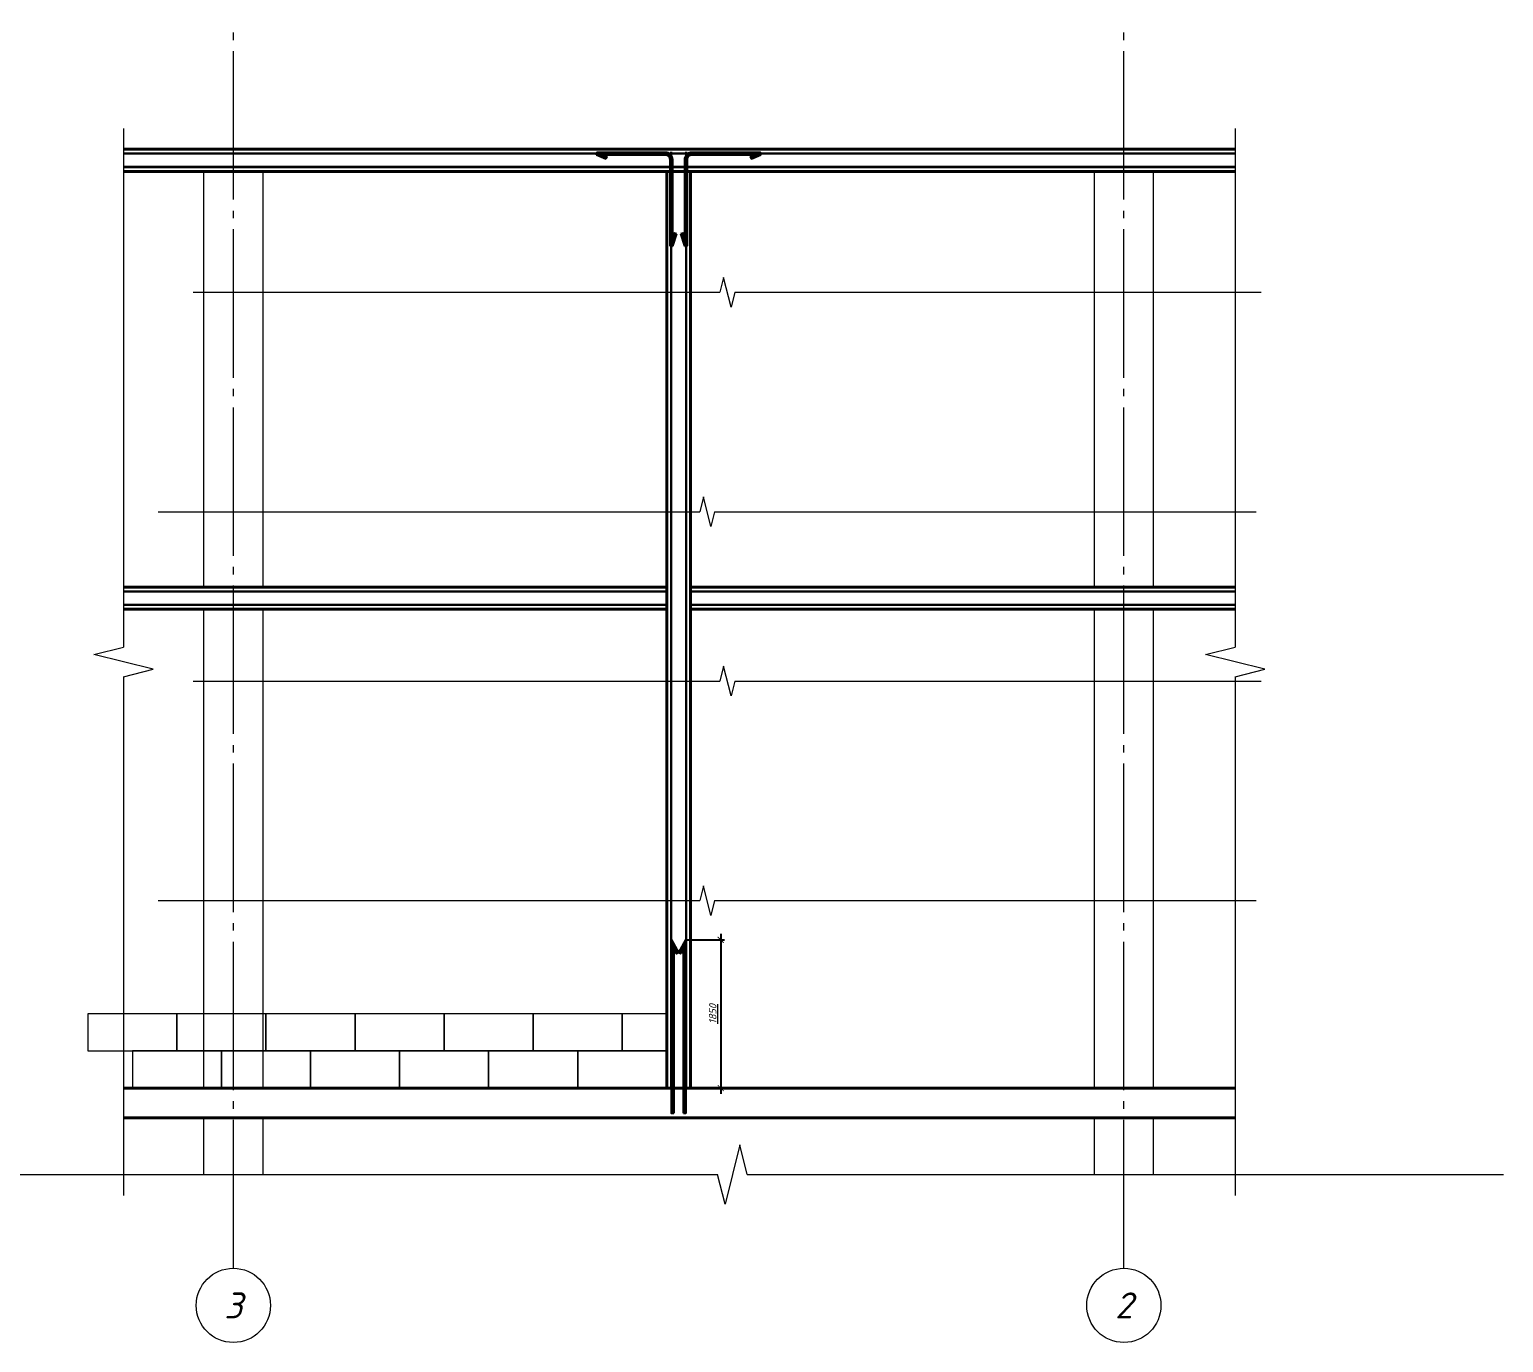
# Model space of a CAD drawing. Header units: millimetres. Extents: x -1807136 to 209800, y 0 to 410608.
# Drawn here: x 62569 to 72500, y 37943 to 46789 of the extents above; entities that cross this region are included whole.
import ezdxf
from ezdxf.enums import TextEntityAlignment as Align

# ---------------------------------------------------------------- set-up
doc = ezdxf.new("R2010")
doc.units = ezdxf.units.MM
doc.header["$PDMODE"] = 3
doc.linetypes.add('GOST2.303 5', pattern=[24, 20, -1.5, 1, -1.5])
doc.layers.get('0').update_dxf_attribs({"lineweight": 5})
doc.layers.get('Defpoints').update_dxf_attribs({"lineweight": 0})
for name, color, linetype, lineweight in [('#Dimensions', 7, 'Continuous', 9), ('#Арматура', 152, 'Continuous', 30), ('#Бетон вид', 22, 'Continuous', 18), ('#Бетон разрез', 22, 'Continuous', 40), ('#Газобетон вид', 150, 'Continuous', 18), ('#Оси', 7, 'Continuous', 9)]:
    doc.layers.add(name, color=color, linetype=linetype, lineweight=lineweight)
doc.layers.add('#Арматура вид_2', color=7, linetype='Continuous', lineweight=35, true_color=0x616161)
doc.styles.add('STEP PR', font='isocpeui.ttf')
doc.dimstyles.new('SPDS', dxfattribs={"dimscale": 10, "dimtxt": 2.5, "dimasz": 2, "dimexe": 1.25, "dimexo": 0.625, "dimtad": 1, "dimdec": 0, "dimrnd": 0.001, "dimtxsty": 'STEP PR', "dimblk": 'ARCHTICK', "dimcen": 2.5, "dimdle": 2, "dimclrd": 256, "dimclre": 256, "dimclrt": 7, "dimadec": 0, "dimazin": 2, "dimtfac": 0.75, "dimtdec": 0, "dimtmove": 1, "dimatfit": 3, "dimfxl": 1, "dimtolj": 1, "dimarcsym": 1})

# ---------------------------------------------------------------- blocks, each defined once
blk = doc.blocks.new('*U36')
at = {"color": 0, "linetype": 'ByBlock', "lineweight": -2}
for p, q in [((21.838, 0), (22.15, 1.25)), ((22.15, 1.25), (22.775, -1.25)), ((21.838, 0), (0, 0)), ((22.775, -1.25), (23.088, 0)), ((44.926, 0), (23.088, 0))]:
    blk.add_line(p, q, dxfattribs=at)
blk = doc.blocks.new('*U34')
at = {"color": 0, "linetype": 'ByBlock', "lineweight": -2}
for p, q in [((31.846, 0), (32.158, 1.25)), ((32.158, 1.25), (32.783, -1.25)), ((31.846, 0), (0, 0)), ((32.783, -1.25), (33.096, 0)), ((64.942, 0), (33.096, 0))]:
    blk.add_line(p, q, dxfattribs=at)
blk = doc.blocks.new('*U84')
at = {"color": 0, "linetype": 'ByBlock', "lineweight": -2}
for p, q in [((44.35, 0), (44.66, 1.25)), ((44.66, 1.25), (45.29, -1.25)), ((44.35, 0), (0, 0)), ((45.29, -1.25), (45.6, 0)), ((89.95, 0), (45.6, 0))]:
    blk.add_line(p, q, dxfattribs=at)
blk = doc.blocks.new('*U83')
at = {"color": 0, "linetype": 'ByBlock', "lineweight": -2}
for p, q in [((45.6, 0), (45.91, 1.25)), ((45.91, 1.25), (46.54, -1.25)), ((45.6, 0), (0, 0)), ((46.54, -1.25), (46.85, 0)), ((92.45, 0), (46.85, 0))]:
    blk.add_line(p, q, dxfattribs=at)
blk = doc.blocks.new('_ArchTick')
at = {"color": 0, "linetype": 'ByBlock', "const_width": 0.15}
blk.add_lwpolyline([(-0.5, -0.5), (0.5, 0.5)], dxfattribs=at)
blk = doc.blocks.new('*D86')
at = {"layer": '#Dimensions', "lineweight": -2, "transparency": 16777216}
for p, q in [((67003, 40655.9), (67251.2, 40655.9)), ((67226.2, 40695.9), (67226.2, 39617.3)), ((67035, 39657.3), (67251.2, 39657.3))]:
    blk.add_line(p, q, dxfattribs=at)
at = {"layer": 'Defpoints', "color": 0, "transparency": 16777216}
for p in [(66990.5, 40655.9), (67022.5, 39657.3), (67226.2, 39657.3)]:
    blk.add_point(p, dxfattribs=at)
at = {"layer": '#Dimensions', "lineweight": -2, "transparency": 16777216, "xscale": 40, "yscale": 40, "zscale": 40}
for p, rotation in [((67226.2, 40655.9), 90), ((67226.2, 39657.3), 270)]:
    blk.add_blockref('_ArchTick', p, dxfattribs=dict(at, rotation=rotation))
at = {"layer": '#Dimensions', "transparency": 16777216, "insert": (67172.2, 40156.6), "char_height": 50, "attachment_point": 5, "rotation": 90, "style": 'STEP PR'}
blk.add_mtext('\\A1;\\L1850', dxfattribs=at)

msp = doc.modelspace()

# ---------------------------------------------------------------- linework, layer by layer
at = {"layer": '#Арматура', "const_width": 16}
for points in [[(63202.32341, 45952.31395), (70693.12096, 45952.31395)], [(66892.51059, 45965.69729), (66892.51059, 39657.31395)], [(66992.51059, 45965.69729), (66992.51059, 39657.31395)], [(63202.32341, 45862.31395), (70693.12096, 45862.31395)], [(63202.32341, 43002.31395), (66862.51059, 43002.31395)], [(67022.51059, 43002.31395), (70693.12096, 43002.31395)], [(63202.32341, 42912.31395), (66862.51059, 42912.31395)], [(67022.51059, 42912.31395), (70693.12096, 42912.31395)]]:
    msp.add_lwpolyline(points, dxfattribs=at)
at = {"layer": '#Арматура'}
for points in [[(66927.76976, 45411.47905), (66912.6034, 45416.57627), (66900.72367, 45381.22908), (66900.72367, 45912.31395, 0.4142135624), (66852.72367, 45960.31395), (66392.64453, 45960.31395), (66389.56454, 45944.96396), (66451.45149, 45917.90153), (66457.86198, 45932.56119), (66430.98551, 45944.31395), (66852.72367, 45944.31395, -0.4142135624), (66884.72367, 45912.31395), (66884.72367, 45332.13691), (66900.29751, 45329.73754)], [(66957.25143, 45411.47905), (66972.41778, 45416.57627), (66984.29751, 45381.22908), (66984.29751, 45912.31395, -0.4142135624), (67032.29751, 45960.31395), (67492.37665, 45960.31395), (67495.45664, 45944.96396), (67433.5697, 45917.90153), (67427.1592, 45932.56119), (67454.03568, 45944.31395), (67032.29751, 45944.31395, 0.4142135624), (67000.29751, 45912.31395), (67000.29751, 45332.13691), (66984.72367, 45329.73754)]]:
    msp.add_lwpolyline(points, format="xyb", close=True, dxfattribs=at)
for points in [[(66910.51059, 39487.31395), (66910.51059, 40594.09409), (66927.95679, 40562.64831), (66941.94778, 40570.41054), (66894.51059, 40655.91337), (66894.51059, 39487.31395)], [(66974.51059, 39487.31395), (66974.51059, 40594.09409), (66957.06439, 40562.64831), (66943.07341, 40570.41054), (66990.51059, 40655.91337), (66990.51059, 39487.31395)]]:
    msp.add_lwpolyline(points, close=True, dxfattribs=at)
at = {"layer": '#Арматура вид_2', "const_width": 16}
for points in [[(66454.65673, 45925.23136), (66392.72367, 45952.31395), (66852.72367, 45952.31395, -0.4142135624), (66892.72367, 45912.31395), (66892.72367, 45332.31395), (66920.18658, 45414.02766)], [(67430.36445, 45925.23136), (67492.29751, 45952.31395), (67032.29751, 45952.31395, 0.4142135624), (66992.29751, 45912.31395), (66992.29751, 45332.31395), (66964.8346, 45414.02766)]]:
    msp.add_lwpolyline(points, format="xyb", dxfattribs=at)
for points in [[(66902.51059, 39487.31395), (66902.51059, 40625.00373), (66934.95228, 40566.52942)], [(66982.51059, 39487.31395), (66982.51059, 40625.00373), (66950.0689, 40566.52942)]]:
    msp.add_lwpolyline(points, dxfattribs=at)
at = {"layer": '#Бетон вид'}
for points in [[(63742.51059, 45832.31395), (63742.51059, 43032.31395)], [(64142.51059, 43032.31395), (64142.51059, 45832.31395)], [(69742.51059, 45832.31395), (69742.51059, 43032.31395)], [(70142.51059, 43032.31395), (70142.51059, 45832.31395)], [(63742.51059, 42882.31395), (63742.51059, 39657.31395), (64142.51059, 39657.31395), (64142.51059, 42882.31395)], [(69742.51059, 42882.31395), (69742.51059, 39657.31395), (70142.51059, 39657.31395), (70142.51059, 42882.31395)], [(63742.51059, 39457.31395), (63742.51059, 39074.21359)], [(64142.51059, 39074.21359), (64142.51059, 39457.31395)], [(69742.51059, 39457.31395), (69742.51059, 39074.21359)], [(70142.51059, 39074.21359), (70142.51059, 39457.31395)]]:
    msp.add_lwpolyline(points, dxfattribs=at)
at = {"layer": '#Бетон разрез'}
for points in [[(63202.32341, 45982.31395), (70693.12096, 45982.31395)], [(63202.32341, 45832.31395), (70693.12096, 45832.31395)], [(66862.51059, 45832.31395), (66862.51059, 39657.31395)], [(67022.51059, 45832.31395), (67022.51059, 39657.31395)], [(63202.32341, 43032.31395), (66862.51059, 43032.31395)], [(67022.51059, 43032.31395), (70693.12096, 43032.31395)], [(63202.32341, 42882.31395), (66862.51059, 42882.31395)], [(67022.51059, 42882.31395), (70693.12096, 42882.31395)], [(63202.32341, 39657.31395), (70693.12096, 39657.31395)], [(63202.32341, 39457.31395), (70693.12096, 39457.31395)]]:
    msp.add_lwpolyline(points, dxfattribs=at)
at = {"layer": '#Газобетон вид'}
for points in [[(62962.51059, 39907.31395), (63562.51059, 39907.31395), (63562.51059, 40157.31395), (62962.51059, 40157.31395)], [(63562.51059, 39907.31395), (64162.51059, 39907.31395), (64162.51059, 40157.31395), (63562.51059, 40157.31395)], [(64162.51059, 39907.31395), (64762.51059, 39907.31395), (64762.51059, 40157.31395), (64162.51059, 40157.31395)], [(64762.51059, 39907.31395), (65362.51059, 39907.31395), (65362.51059, 40157.31395), (64762.51059, 40157.31395)], [(65362.51059, 39907.31395), (65962.51059, 39907.31395), (65962.51059, 40157.31395), (65362.51059, 40157.31395)], [(65962.51059, 39907.31395), (66562.51059, 39907.31395), (66562.51059, 40157.31395), (65962.51059, 40157.31395)], [(63262.51059, 39657.31395), (63862.51059, 39657.31395), (63862.51059, 39907.31395), (63262.51059, 39907.31395)], [(63862.51059, 39657.31395), (64462.51059, 39657.31395), (64462.51059, 39907.31395), (63862.51059, 39907.31395)], [(64462.51059, 39657.31395), (65062.51059, 39657.31395), (65062.51059, 39907.31395), (64462.51059, 39907.31395)], [(65062.51059, 39657.31395), (65662.51059, 39657.31395), (65662.51059, 39907.31395), (65062.51059, 39907.31395)], [(65662.51059, 39657.31395), (66262.51059, 39657.31395), (66262.51059, 39907.31395), (65662.51059, 39907.31395)], [(66262.51059, 39657.31395), (66862.51059, 39657.31395), (66862.51059, 39907.31395), (66262.51059, 39907.31395)]]:
    msp.add_lwpolyline(points, close=True, dxfattribs=at)
msp.add_lwpolyline([(66862.51059, 40157.31395), (66562.51059, 40157.31395), (66562.51059, 39907.31395), (66862.51059, 39907.31395)], dxfattribs=at)
at = {"layer": '#Оси', "linetype": 'GOST2.303 5', "ltscale": 50}
for points in [[(63942.51059, 38442.74369), (63942.51059, 46788.72717)], [(69942.51059, 38442.74369), (69942.51059, 46788.72717)]]:
    msp.add_lwpolyline(points, dxfattribs=at)
at = {"layer": '#Оси', "linetype": 'Continuous', "ltscale": 50}
for centre in [(63942.51059, 38192.74369), (69942.51059, 38192.74369)]:
    msp.add_circle(centre, 250, dxfattribs=at)
for points in [[(63742.51059, 45832.31395), (64142.51059, 45832.31395)], [(66862.51059, 45832.31395), (67022.51059, 45832.31395)], [(69742.51059, 45832.31395), (70142.51059, 45832.31395)], [(66862.51059, 39657.31395), (67022.51059, 39657.31395)]]:
    msp.add_lwpolyline(points)

# ---------------------------------------------------------------- block references
at = {"xscale": -160, "yscale": 160, "zscale": 160, "rotation": 270}
for p in [(63202.32341, 38934.21359), (70693.12096, 38934.21359)]:
    msp.add_blockref('*U36', p, dxfattribs=at)
for name, p, xscale, yscale, zscale in [('*U84', (70868.42129, 45018.65491), -80, -80, -80), ('*U83', (70833.12096, 43539.34295), -80, -80, -80), ('*U84', (70868.42129, 42399.15257), -80, -80, -80), ('*U83', (70833.12096, 40919.84061), -80, -80, -80), ('*U34', (72500.34252, 39074.21359), -160, 160, 160)]:
    msp.add_blockref(name, p, dxfattribs=dict(xscale=xscale, yscale=yscale, zscale=zscale))

# ---------------------------------------------------------------- texts
at = {"layer": '#Оси', "linetype": 'Continuous', "ltscale": 50, "style": 'STEP PR'}
for s, p in [('3', (63942.51059, 38192.74369)), ('2', (69942.51059, 38192.74369))]:
    msp.add_text(s, height=175, dxfattribs=at).set_placement(p, align=Align.MIDDLE_CENTER)

# ---------------------------------------------------------------- dimensions: what is measured, and where the dimension line sits
at = {"layer": '#Dimensions'}
dim = msp.add_linear_dim(base=(67226.17112, 39657.31395), p1=(66990.51059, 40655.91337), p2=(67022.51059, 39657.31395), angle=90, text='%%U1850', dimstyle='SPDS', override={"dimscale": 20, "dimgap": 1.2, "dimrnd": 5, "dimtxsty": 'STEP PR', "dimblk1": 'ArchTick', "dimblk2": 'ArchTick', "dimsah": 1, "dimclrt": 256}, dxfattribs=at)
dim.commit()
dim.dimension.update_dxf_attribs({"geometry": '*D86', "text_midpoint": (67172.17112, 40156.61366)})

doc.saveas('drawing.dxf')
